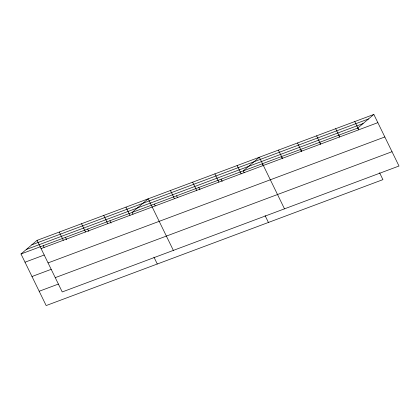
<?xml version="1.0" encoding="UTF-8"?>
<svg xmlns="http://www.w3.org/2000/svg" width="420" height="420" viewBox="0 0 420 420"><rect width="100%" height="100%" fill="white"/><g stroke="black" fill="none" stroke-linecap="round" stroke-linejoin="round"><path stroke-width="0.63" d="M379.58 172.762L382.93 179.634L46.158 305.566L21 253.979L37.07 240.366L373.842 114.434L399 166.021L62.228 291.953L37.07 240.366M21 253.979L357.772 128.048L373.842 114.434M31.768 244.86L368.54 118.928M26.303 249.485L363.074 123.554M41.076 248.588L377.848 122.656M25.011 262.201L44.231 255.008M48.059 262.899L384.83 136.967M31.988 276.512L51.214 269.32M55.246 277.641L392.023 151.709M39.181 291.254L58.401 284.067M354.758 121.574L358.764 129.791M357.772 128.048L358.633 129.806M335.675 128.709L339.68 136.93M338.688 135.182L339.549 136.946M316.591 135.844L320.596 144.065M319.604 142.317L320.465 144.081M297.507 142.978L301.513 151.2M300.52 149.457L301.381 151.216M278.423 150.119L282.429 158.335M281.437 156.592L282.298 158.351M284.498 208.84L259.34 157.253L243.269 170.861L244.13 172.625M262.353 163.727L263.214 165.491M265.078 215.581L268.427 222.448M237.111 165.564L241.122 173.785M221.041 179.177L222.191 181.524M214.883 173.875L218.894 182.096M198.817 187.488L199.962 189.835M192.654 182.185L196.665 190.407M176.589 195.799L177.45 197.558M170.431 190.502L174.436 198.718M154.361 204.109L155.222 205.874M173.36 250.394L148.202 198.812L132.137 212.42L132.993 214.184M153.946 257.14L157.295 264.007M125.974 207.123L129.985 215.345M109.909 220.731L111.053 223.083M103.751 215.434L107.756 223.655M87.68 229.042L88.825 231.394M81.522 223.745L85.533 231.966M65.452 237.358L66.602 239.704M59.294 232.055L63.305 240.277M43.229 245.669L44.084 247.427"/></g></svg>
